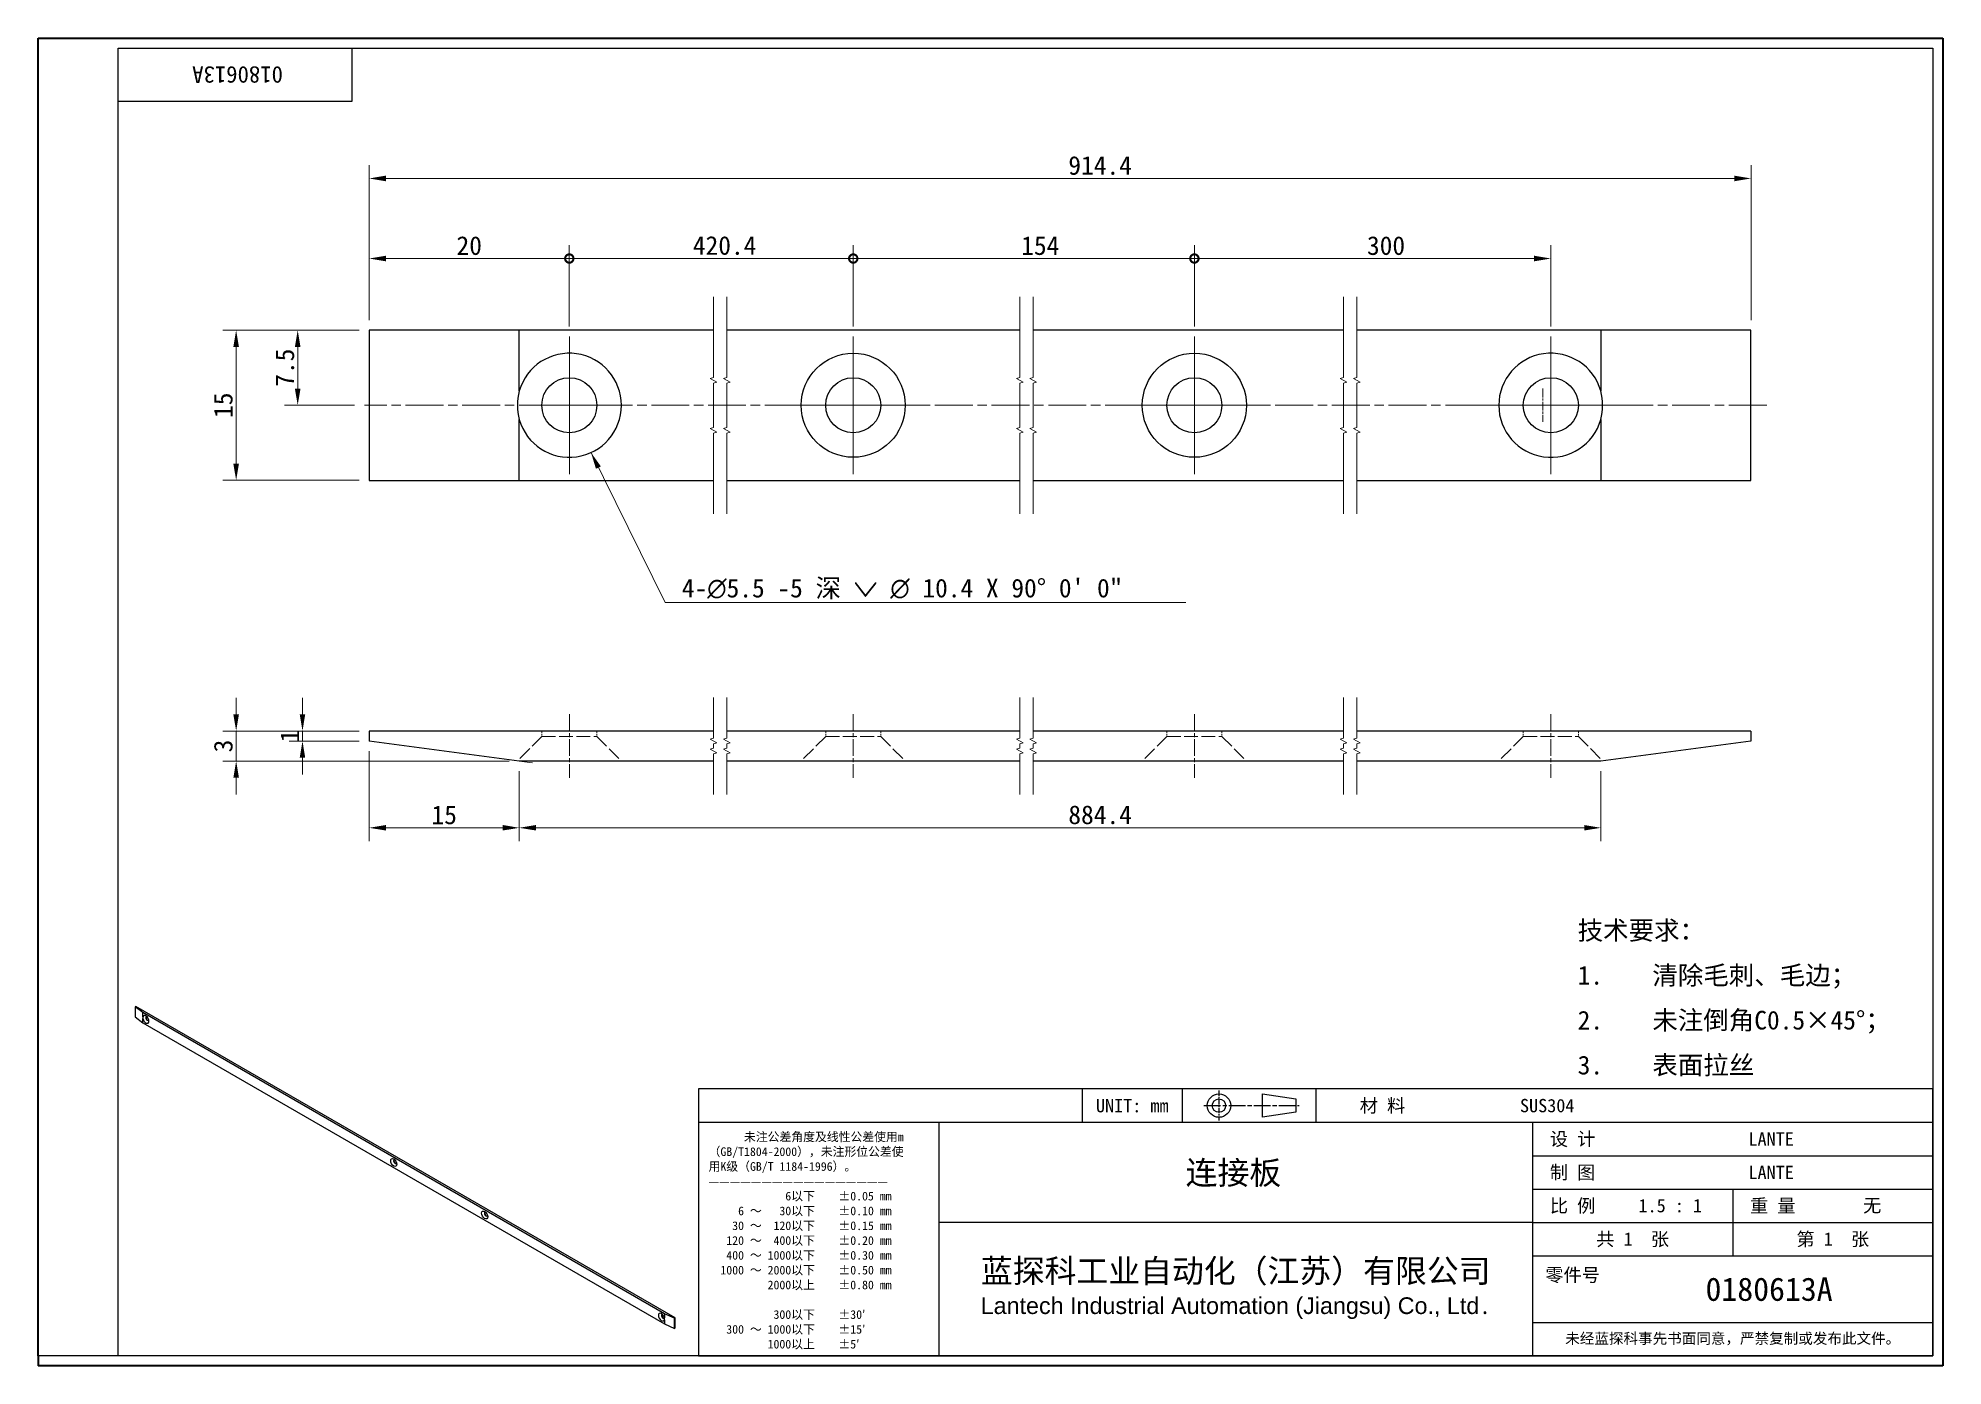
# Model space of a CAD drawing. Header units: millimetres. Extents: x 4 to 194, y 4 to 136.
import ezdxf
from ezdxf.enums import TextEntityAlignment as Align

# ---------------------------------------------------------------- set-up
doc = ezdxf.new("R2010")
doc.units = ezdxf.units.MM
doc.header["$LTSCALE"] = 0.666667
doc.linetypes.add('CHAIN', pattern=[0.3543, 0.2362, -0.0295, 0.0591, -0.0295])
doc.linetypes.add('DASHED', pattern=[0.2067, 0.1654, -0.0413])
for name, color, linetype, lineweight in [('1', 7, 'Continuous', 18), ('可见 (ISO)', 7, 'Continuous', 25), ('图框 (ISO)', 7, 'Continuous', 35), ('标题 (ISO)', 7, 'Continuous', 25)]:
    doc.layers.add(name, color=color, linetype=linetype, lineweight=lineweight)
for name, color, linetype, lineweight, true_color in [('中心标记 (ISO)', 1, 'CHAIN', 18, 0xff0000), ('中心线 (ISO)', 1, 'CHAIN', 18, 0xff0000), ('尺寸 (ISO)', 7, 'Continuous', 18, 0x008000), ('折线 (ISO)', 7, 'Continuous', 18, 0x008000), ('符号 (ISO)', 7, 'Continuous', 18, 0x008000), ('隐藏 (ISO)', 5, 'DASHED', 18, 0x0000ff)]:
    doc.layers.add(name, color=color, linetype=linetype, lineweight=lineweight, true_color=true_color)
doc.styles.add('文本样式164', font='SimSun.ttf')
doc.styles.add('文本样式165', font='SimSun.ttf')
doc.styles.add('文本样式74', font='SimSun.ttf')
doc.styles.add('最新国标', font='simfang.ttf')
doc.styles.add('注释文本 (ISO)', font='simfang.ttf')
doc.dimstyles.new('默认 (GB)', dxfattribs={"dimscale": 0.666667, "dimtxt": 2.8, "dimasz": 2.5, "dimexe": 2, "dimexo": 1.5, "dimgap": 0.5, "dimtad": 1, "dimtoh": 1, "dimdsep": 46, "dimtxsty": '最新国标', "dimcen": 0.09, "dimdle": 10, "dimclrd": 256, "dimclre": 256, "dimclrt": 256, "dimaunit": 1, "dimadec": 3, "dimazin": 2, "dimtfac": 0.535714, "dimtdec": 3, "dimtmove": 0, "dimatfit": 3, "dimfxl": 0, "dimtolj": 1, "dimlwd": -1, "dimlwe": -1, "dimarcsym": 0})
doc.dimstyles.new('默认 (GB)$7', dxfattribs={"dimscale": 0.666667, "dimtxt": 2.8, "dimasz": 2.5, "dimexe": 2, "dimexo": 1.5, "dimgap": 0.5, "dimtad": 1, "dimtoh": 1, "dimdsep": 46, "dimtxsty": '最新国标', "dimcen": 0.09, "dimdle": 10, "dimclrd": 256, "dimclre": 256, "dimclrt": 256, "dimaunit": 1, "dimadec": 3, "dimazin": 2, "dimtfac": 0.535714, "dimtdec": 3, "dimtmove": 0, "dimatfit": 3, "dimfxl": 0, "dimtolj": 1, "dimlwd": -1, "dimlwe": -1, "dimarcsym": 0})

# ---------------------------------------------------------------- blocks, each defined once
blk = doc.blocks.new('图框 最新国标')
at = {"layer": '图框 (ISO)'}
for p, q in [((6, 7), (6, 204.5)), ((6, 204.5), (291.5, 204.5)), ((291.5, 204.5), (291.5, 5.5)), ((6, 7), (6, 5.5)), ((6, 7), (6, 5.5)), ((291.5, 5.5), (6, 5.5))]:
    blk.add_line(p, q, dxfattribs=at)
at = {"layer": '图框 (ISO)', "color": 7, "linetype": 'Continuous', "lineweight": 25}
for p, q in [((18, 203), (290, 203)), ((18, 7), (18, 203)), ((18, 203), (290, 203)), ((53, 203), (53, 195)), ((290, 203), (290, 7)), ((290, 203), (290, 7)), ((53, 195), (18, 195)), ((290, 7), (6, 7)), ((290, 7), (18, 7))]:
    blk.add_line(p, q, dxfattribs=at)
at = {"layer": '图框 (ISO)', "style": '文本样式74'}
blk.add_attdef('零件代号_001', (42.7, 200.25), '', height=2.5, rotation=180, dxfattribs=at)
blk = doc.blocks.new('标题栏 最新国标')
at = {"layer": '标题 (ISO)'}
for p, q in [((381.98, -183.84), (196.98, -183.84)), ((196.98, -183.84), (196.98, -223.84)), ((254.48, -183.84), (254.48, -188.84)), ((269.48, -183.84), (269.48, -188.84)), ((281.48, -188.09), (281.48, -184.59)), ((281.48, -184.59), (286.48, -185.34)), ((286.48, -185.34), (286.48, -187.34)), ((289.48, -183.84), (289.48, -188.84)), ((381.98, -223.84), (381.98, -183.84)), ((383.48, -183.84), (383.48, -225.34)), ((286.48, -187.34), (281.48, -188.09)), ((196.98, -188.84), (381.98, -188.84)), ((232.98, -188.84), (232.98, -223.84)), ((321.98, -188.84), (321.98, -223.84)), ((321.98, -193.84), (381.98, -193.84)), ((321.98, -198.84), (381.98, -198.84)), ((351.98, -198.84), (351.98, -208.84)), ((321.98, -203.84), (232.98, -203.84)), ((321.98, -203.84), (381.98, -203.84)), ((321.98, -208.84), (381.98, -208.84)), ((321.98, -218.84), (381.98, -218.84)), ((196.98, -223.84), (381.98, -223.84)), ((383.48, -225.34), (196.98, -225.34))]:
    blk.add_line(p, q, dxfattribs=at)
at = {"layer": '标题 (ISO)', "linetype": 'CHAIN', "ltscale": 5.000333}
blk.add_line((274.98, -184.09), (274.98, -188.59), dxfattribs=at)
at = {"layer": '标题 (ISO)', "linetype": 'CHAIN', "ltscale": 15.834605}
blk.add_line((272.73, -186.34), (286.98, -186.34), dxfattribs=at)
at = {"layer": '标题 (ISO)'}
for radius in [1.75, 1]:
    blk.add_circle((274.98, -186.34), radius, dxfattribs=at)
at = {"layer": '1', "style": '文本样式164'}
for s, p in [('UNIT: mm', (261.98, -186.34)), ('材 料', (299.48, -186.34)), ('设 计', (327.98, -191.34)), ('制 图', (327.98, -196.34)), ('比 例', (327.98, -201.34)), ('重 量', (357.98, -201.34)), ('共 1  张', (336.98, -206.34)), ('第 1  张', (366.98, -206.34))]:
    blk.add_text(s, height=2, dxfattribs=at).set_placement(p, align=Align.MIDDLE_CENTER)
at = {"layer": '标题 (ISO)', "style": '注释文本 (ISO)'}
for s, insert, char_height, attachment_point, line_spacing_factor in [('\\fSimSun|b0|i0;{\\H1.3000;      未注公差角度及线性公差使用m\\P}\\fSimSun|b0|i0;{\\H1.3000;（GB/T1804-2000），未注形位公差使\\P}\\fSimSun|b0|i0;{\\H1.3000;用K级（GB/T 1184-1996）。\\P}\\fSimSun|b0|i0;{\\H1.3000;—————————————————\\P}\\fSimSun|b0|i0;{\\H1.3000;             6以下    ±0.05 mm\\P}\\fSimSun|b0|i0;{\\H1.3000;     6 ～   30以下    ±0.10 mm\\P}\\fSimSun|b0|i0;{\\H1.3000;    30 ～  120以下    ±0.15 mm\\P}\\fSimSun|b0|i0;{\\H1.3000;   120 ～  400以下    ±0.20 mm\\P}\\fSimSun|b0|i0;{\\H1.3000;   400 ～ 1000以下    ±0.30 mm\\P}\\fSimSun|b0|i0;{\\H1.3000;  1000 ～ 2000以下    ±0.50 mm\\P}\\fSimSun|b0|i0;{\\H1.3000;          2000以上    ±0.80 mm\\P}\\fSimSun|b0|i0;{\\H1.3000;\\P}\\fSimSun|b0|i0;{\\H1.3000;           300以下    ±30′\\P}\\fSimSun|b0|i0;{\\H1.3000;   300 ～ 1000以下    ±15′\\P}\\fSimSun|b0|i0;{\\H1.3000;          1000以上    ±5′}', (198.48, -206.63), 1.3, 4, 1.023913), ('{\\fMicrosoft YaHei|b0|i0|c134|p34;\\H1.75x;蓝探科工业自动化（江苏）有限公司\\P\\fArial|b0|i0|c0|p34;\\H0.71429x;Lantech Industrial Automation (Jiangsu) Co., Ltd\\fFangSong|b0|i0|c134|p49;.\\H1.15195x; }', (277.48, -213.84), 2, 5, 0.978695)]:
    blk.add_mtext(s, dxfattribs=dict(at, insert=insert, char_height=char_height, attachment_point=attachment_point, line_spacing_factor=line_spacing_factor))
at = {"layer": '标题 (ISO)', "attachment_point": 5, "style": '注释文本 (ISO)'}
for s, insert, char_height in [('\\fFangSong|b0|i0;零件号', (327.98, -211.84), 2), ('\\fSimSun|b0|i0;{\\H1.6000;未经蓝探科事先书面同意，严禁复制或发布此文件。}', (351.98, -221.34), 1.6)]:
    blk.add_mtext(s, dxfattribs=dict(at, insert=insert, char_height=char_height))
at = {"layer": '标题 (ISO)'}
for tag, p, height, style in [('材料_001', (320.09, -187.33), 2, '注释文本 (ISO)'), ('设计人_001', (354.34, -192.34), 2, '注释文本 (ISO)'), ('库存编号_001', (269.98, -198.14), 3.5, '文本样式165'), ('设计人_001', (354.34, -197.34), 2, '注释文本 (ISO)'), ('视图比例_001', (337.86, -202.33), 2, '注释文本 (ISO)'), ('质量\\P3;_001', (371.53, -202.3), 2, '注释文本 (ISO)'), ('零件代号_001', (347.9, -215.59), 3.5, '文本样式165')]:
    blk.add_attdef(tag, p, '', height=height, dxfattribs=dict(at, style=style))
blk = doc.blocks.new('_DotSmall')
at = {"color": 0, "linetype": 'ByBlock', "const_width": 0.5}
blk.add_lwpolyline([(-0.0625, 0, 1), (0.0625, 0, 1)], format="xyb", close=True, dxfattribs=at)
blk = doc.blocks.new('*D5')
at = {"layer": 'Defpoints', "color": 0, "transparency": 16777216}
for p in [(57.08, 114.31), (37.08, 107.15), (57.08, 106.51)]:
    blk.add_point(p, dxfattribs=at)
at = {"layer": '尺寸 (ISO)', "color": 116, "true_color": 0x00803f, "transparency": 16777216}
for p, q in [((37.08, 108.15), (37.08, 115.65)), ((38.75, 114.31), (57.08, 114.31)), ((57.08, 107.51), (57.08, 115.65))]:
    blk.add_line(p, q, dxfattribs=at)
blk.add_solid([(38.75, 114.59), (38.75, 114.03), (37.08, 114.31)], dxfattribs=at)
at = {"layer": '尺寸 (ISO)', "color": 116, "true_color": 0x00803f, "transparency": 16777216, "xscale": 1.666666666666667, "yscale": 1.666666666666667, "zscale": 1.666666666666667}
blk.add_blockref('_DotSmall', (57.08, 114.31), dxfattribs=at)
at = {"layer": '尺寸 (ISO)', "transparency": 16777216, "insert": (47.08, 115.59), "char_height": 1.867, "attachment_point": 5, "style": '最新国标'}
blk.add_mtext('\\A1;20', dxfattribs=at)
blk = doc.blocks.new('*D7')
at = {"layer": 'Defpoints', "color": 0, "transparency": 16777216}
for p in [(85.45, 114.31), (57.08, 106.51), (85.45, 106.51)]:
    blk.add_point(p, dxfattribs=at)
at = {"layer": '尺寸 (ISO)', "color": 116, "true_color": 0x00803f, "transparency": 16777216}
for p, q in [((57.08, 107.51), (57.08, 115.65)), ((57.08, 114.31), (85.45, 114.31)), ((85.45, 107.51), (85.45, 115.65))]:
    blk.add_line(p, q, dxfattribs=at)
at = {"layer": '尺寸 (ISO)', "color": 116, "true_color": 0x00803f, "transparency": 16777216, "xscale": 1.666666666666667, "yscale": 1.666666666666667, "zscale": 1.666666666666667, "rotation": 180}
blk.add_blockref('_DotSmall', (57.08, 114.31), dxfattribs=at)
at = {"layer": '尺寸 (ISO)', "color": 116, "true_color": 0x00803f, "transparency": 16777216, "xscale": 1.666666666666667, "yscale": 1.666666666666667, "zscale": 1.666666666666667}
blk.add_blockref('_DotSmall', (85.45, 114.31), dxfattribs=at)
at = {"layer": '尺寸 (ISO)', "transparency": 16777216, "insert": (72.6, 115.6), "char_height": 1.867, "attachment_point": 5, "style": '最新国标'}
blk.add_mtext('\\A1;420.4', dxfattribs=at)
blk = doc.blocks.new('*D8')
at = {"layer": 'Defpoints', "color": 0, "transparency": 16777216}
for p in [(119.54, 114.31), (85.45, 106.51), (119.54, 106.51)]:
    blk.add_point(p, dxfattribs=at)
at = {"layer": '尺寸 (ISO)', "color": 116, "true_color": 0x00803f, "transparency": 16777216}
for p, q in [((85.45, 107.51), (85.45, 115.65)), ((85.45, 114.31), (119.54, 114.31)), ((119.54, 107.51), (119.54, 115.65))]:
    blk.add_line(p, q, dxfattribs=at)
at = {"layer": '尺寸 (ISO)', "color": 116, "true_color": 0x00803f, "transparency": 16777216, "xscale": 1.666666666666667, "yscale": 1.666666666666667, "zscale": 1.666666666666667, "rotation": 180}
blk.add_blockref('_DotSmall', (85.45, 114.31), dxfattribs=at)
at = {"layer": '尺寸 (ISO)', "color": 116, "true_color": 0x00803f, "transparency": 16777216, "xscale": 1.666666666666667, "yscale": 1.666666666666667, "zscale": 1.666666666666667}
blk.add_blockref('_DotSmall', (119.54, 114.31), dxfattribs=at)
at = {"layer": '尺寸 (ISO)', "transparency": 16777216, "insert": (104.14, 115.59), "char_height": 1.867, "attachment_point": 5, "style": '最新国标'}
blk.add_mtext('\\A1;154', dxfattribs=at)
blk = doc.blocks.new('*D9')
at = {"layer": 'Defpoints', "color": 0, "transparency": 16777216}
for p in [(155.16, 114.31), (119.54, 106.51), (155.16, 106.51)]:
    blk.add_point(p, dxfattribs=at)
at = {"layer": '尺寸 (ISO)', "color": 116, "true_color": 0x00803f, "transparency": 16777216}
for p, q in [((119.54, 107.51), (119.54, 115.65)), ((119.54, 114.31), (153.49, 114.31)), ((155.16, 107.51), (155.16, 115.65))]:
    blk.add_line(p, q, dxfattribs=at)
blk.add_solid([(153.49, 114.59), (153.49, 114.03), (155.16, 114.31)], dxfattribs=at)
at = {"layer": '尺寸 (ISO)', "color": 116, "true_color": 0x00803f, "transparency": 16777216, "xscale": 1.666666666666667, "yscale": 1.666666666666667, "zscale": 1.666666666666667, "rotation": 180}
blk.add_blockref('_DotSmall', (119.54, 114.31), dxfattribs=at)
at = {"layer": '尺寸 (ISO)', "transparency": 16777216, "insert": (138.69, 115.59), "char_height": 1.867, "attachment_point": 5, "style": '最新国标'}
blk.add_mtext('\\A1;300', dxfattribs=at)
blk = doc.blocks.new('*D10')
at = {"layer": 'Defpoints', "color": 0, "transparency": 16777216}
for p in [(175.16, 122.31), (37.08, 107.15), (175.16, 107.15)]:
    blk.add_point(p, dxfattribs=at)
at = {"layer": '尺寸 (ISO)', "color": 116, "true_color": 0x00803f, "transparency": 16777216}
for p, q in [((37.08, 108.15), (37.08, 123.65)), ((38.75, 122.31), (173.49, 122.31)), ((175.16, 108.15), (175.16, 123.65))]:
    blk.add_line(p, q, dxfattribs=at)
for points in [[(38.75, 122.59), (38.75, 122.03), (37.08, 122.31)], [(173.49, 122.59), (173.49, 122.03), (175.16, 122.31)]]:
    blk.add_solid(points, dxfattribs=at)
at = {"layer": '尺寸 (ISO)', "transparency": 16777216, "insert": (110.12, 123.6), "char_height": 1.867, "attachment_point": 5, "style": '最新国标'}
blk.add_mtext('\\A1;914.4', dxfattribs=at)
blk = doc.blocks.new('*D11')
at = {"layer": 'Defpoints', "color": 0, "transparency": 16777216}
for p in [(37.08, 107.15), (29.94, 99.65), (36.61, 99.65)]:
    blk.add_point(p, dxfattribs=at)
at = {"layer": '尺寸 (ISO)', "color": 116, "true_color": 0x00803f, "transparency": 16777216}
for p, q in [((36.08, 107.15), (28.61, 107.15)), ((29.94, 105.48), (29.94, 101.31)), ((35.61, 99.65), (28.61, 99.65))]:
    blk.add_line(p, q, dxfattribs=at)
for points in [[(29.66, 105.48), (30.22, 105.48), (29.94, 107.15)], [(29.66, 101.31), (30.22, 101.31), (29.94, 99.65)]]:
    blk.add_solid(points, dxfattribs=at)
at = {"layer": '尺寸 (ISO)', "transparency": 16777216, "insert": (28.66, 103.4), "char_height": 1.867, "attachment_point": 5, "rotation": 90, "style": '最新国标'}
blk.add_mtext('\\A1;7.5', dxfattribs=at)
blk = doc.blocks.new('*D12')
at = {"layer": 'Defpoints', "color": 0, "transparency": 16777216}
for p in [(37.08, 107.15), (23.79, 92.15), (37.08, 92.15)]:
    blk.add_point(p, dxfattribs=at)
at = {"layer": '尺寸 (ISO)', "color": 116, "true_color": 0x00803f, "transparency": 16777216}
for p, q in [((36.08, 107.15), (22.45, 107.15)), ((23.79, 105.48), (23.79, 93.81)), ((36.08, 92.15), (22.45, 92.15))]:
    blk.add_line(p, q, dxfattribs=at)
for points in [[(23.51, 105.48), (24.07, 105.48), (23.79, 107.15)], [(23.51, 93.81), (24.07, 93.81), (23.79, 92.15)]]:
    blk.add_solid(points, dxfattribs=at)
at = {"layer": '尺寸 (ISO)', "transparency": 16777216, "insert": (22.51, 99.65), "char_height": 1.867, "attachment_point": 5, "rotation": 90, "style": '最新国标'}
blk.add_mtext('\\A1;15', dxfattribs=at)
blk = doc.blocks.new('*D13')
at = {"layer": 'Defpoints', "color": 0, "transparency": 16777216}
for p in [(52.08, 64.1), (160.16, 64.1), (160.16, 57.43)]:
    blk.add_point(p, dxfattribs=at)
at = {"layer": '尺寸 (ISO)', "color": 116, "true_color": 0x00803f, "transparency": 16777216}
for p, q in [((52.08, 63.1), (52.08, 56.1)), ((160.16, 63.1), (160.16, 56.1)), ((53.75, 57.43), (158.49, 57.43))]:
    blk.add_line(p, q, dxfattribs=at)
for points in [[(53.75, 57.71), (53.75, 57.16), (52.08, 57.43)], [(158.49, 57.71), (158.49, 57.16), (160.16, 57.43)]]:
    blk.add_solid(points, dxfattribs=at)
at = {"layer": '尺寸 (ISO)', "transparency": 16777216, "insert": (110.12, 58.72), "char_height": 1.867, "attachment_point": 5, "style": '最新国标'}
blk.add_mtext('\\A1;884.4', dxfattribs=at)
blk = doc.blocks.new('*D14')
at = {"layer": 'Defpoints', "color": 0, "transparency": 16777216}
for p in [(37.08, 67.1), (23.79, 64.1), (52.08, 64.1)]:
    blk.add_point(p, dxfattribs=at)
at = {"layer": '尺寸 (ISO)', "color": 116, "true_color": 0x00803f, "transparency": 16777216}
for p, q in [((23.79, 68.77), (23.79, 70.43)), ((36.08, 67.1), (22.45, 67.1)), ((23.79, 67.1), (23.79, 64.1)), ((51.08, 64.1), (22.45, 64.1)), ((23.79, 62.43), (23.79, 60.77))]:
    blk.add_line(p, q, dxfattribs=at)
for points in [[(23.51, 68.77), (24.07, 68.77), (23.79, 67.1)], [(23.51, 62.43), (24.07, 62.43), (23.79, 64.1)]]:
    blk.add_solid(points, dxfattribs=at)
at = {"layer": '尺寸 (ISO)', "transparency": 16777216, "insert": (22.51, 65.6), "char_height": 1.867, "attachment_point": 5, "rotation": 90, "style": '最新国标'}
blk.add_mtext('\\A1;3', dxfattribs=at)
blk = doc.blocks.new('*D15')
at = {"layer": 'Defpoints', "color": 0, "transparency": 16777216}
for p in [(37.08, 67.1), (30.42, 66.1), (37.08, 66.1)]:
    blk.add_point(p, dxfattribs=at)
at = {"layer": '尺寸 (ISO)', "color": 116, "true_color": 0x00803f, "transparency": 16777216}
for p, q in [((30.42, 68.77), (30.42, 70.43)), ((36.08, 67.1), (29.08, 67.1)), ((30.42, 67.1), (30.42, 66.1)), ((36.08, 66.1), (29.08, 66.1)), ((30.42, 64.43), (30.42, 62.77))]:
    blk.add_line(p, q, dxfattribs=at)
for points in [[(30.14, 68.77), (30.69, 68.77), (30.42, 67.1)], [(30.14, 64.43), (30.69, 64.43), (30.42, 66.1)]]:
    blk.add_solid(points, dxfattribs=at)
at = {"layer": '尺寸 (ISO)', "transparency": 16777216, "insert": (29.15, 66.6), "char_height": 1.867, "attachment_point": 5, "rotation": 90, "style": '最新国标'}
blk.add_mtext('\\A1;1', dxfattribs=at)
blk = doc.blocks.new('*D16')
at = {"layer": 'Defpoints', "color": 0, "transparency": 16777216}
for p in [(37.08, 66.1), (52.08, 64.1), (37.08, 57.43)]:
    blk.add_point(p, dxfattribs=at)
at = {"layer": '尺寸 (ISO)', "color": 116, "true_color": 0x00803f, "transparency": 16777216}
for p, q in [((37.08, 65.1), (37.08, 56.1)), ((52.08, 63.1), (52.08, 56.1)), ((50.42, 57.43), (38.75, 57.43))]:
    blk.add_line(p, q, dxfattribs=at)
for points in [[(38.75, 57.71), (38.75, 57.16), (37.08, 57.43)], [(50.42, 57.71), (50.42, 57.16), (52.08, 57.43)]]:
    blk.add_solid(points, dxfattribs=at)
at = {"layer": '尺寸 (ISO)', "transparency": 16777216, "insert": (44.58, 58.71), "char_height": 1.867, "attachment_point": 5, "style": '最新国标'}
blk.add_mtext('\\A1;15', dxfattribs=at)

msp = doc.modelspace()

# ---------------------------------------------------------------- linework, layer by layer
at = {"layer": '中心标记 (ISO)', "ltscale": 23.990969}
for p, q in [((57.08275, 106.51244), (57.08275, 92.77911)), ((85.44691, 106.51244), (85.44691, 92.77911)), ((119.53684, 106.51244), (119.53684, 92.77911)), ((155.15541, 106.51244), (155.15541, 92.77911)), ((57.08275, 104.06244), (57.08275, 95.22911)), ((85.44691, 104.06244), (85.44691, 95.22911)), ((119.53684, 104.06244), (119.53684, 95.22911)), ((155.15541, 104.06244), (155.15541, 95.22911)), ((61.49942, 99.64578), (36.60617, 99.64578)), ((176.72649, 99.64578), (55.41609, 99.64578)), ((92.31358, 99.64578), (78.58024, 99.64578)), ((89.86358, 99.64578), (81.03024, 99.64578)), ((126.40351, 99.64578), (112.67018, 99.64578)), ((123.95351, 99.64578), (115.12018, 99.64578)), ((156.82208, 99.64578), (148.28874, 99.64578)), ((159.57208, 99.64578), (150.73874, 99.64578)), ((152.69236, 99.64578), (162.05141, 99.64578))]:
    msp.add_line(p, q, dxfattribs=at)
at = {"layer": '中心标记 (ISO)', "ltscale": 5.555937}
msp.add_line((154.35903, 101.31244), (154.35903, 97.97911), dxfattribs=at)
at = {"layer": '中心线 (ISO)', "ltscale": 10.556371}
for p, q in [((57.08275, 68.76786), (57.08275, 62.43453)), ((85.44691, 68.76786), (85.44691, 62.43453)), ((119.53684, 68.76786), (119.53684, 62.43453)), ((155.15541, 68.76786), (155.15541, 62.43453))]:
    msp.add_line(p, q, dxfattribs=at)
at = {"layer": '可见 (ISO)'}
for p, q in [((52.08275, 107.14578), (37.08275, 107.14578)), ((37.08275, 107.14578), (37.08275, 92.14578)), ((52.08275, 101.07406), (52.08275, 107.14578)), ((71.48075, 107.14578), (52.08275, 107.14578)), ((102.08291, 107.14578), (72.81409, 107.14578)), ((134.43194, 107.14578), (103.41624, 107.14578)), ((160.15541, 107.14578), (135.76527, 107.14578)), ((175.15541, 107.14578), (160.15541, 107.14578)), ((160.15541, 107.14578), (160.15541, 101.07406)), ((175.15541, 92.14578), (175.15541, 107.14578)), ((52.08275, 92.14578), (52.08275, 98.21749)), ((160.15541, 98.21749), (160.15541, 92.14578)), ((37.08275, 92.14578), (52.08275, 92.14578)), ((52.08275, 92.14578), (71.48075, 92.14578)), ((72.81409, 92.14578), (102.08291, 92.14578)), ((103.41624, 92.14578), (134.43194, 92.14578)), ((135.76527, 92.14578), (160.15541, 92.14578)), ((160.15541, 92.14578), (175.15541, 92.14578)), ((37.08275, 67.10119), (37.08275, 66.10119)), ((71.48075, 67.10119), (37.08275, 67.10119)), ((102.08291, 67.10119), (72.81409, 67.10119)), ((134.43194, 67.10119), (103.41624, 67.10119)), ((175.15541, 67.10119), (135.76527, 67.10119)), ((175.15541, 67.10119), (175.15541, 66.10119)), ((52.08275, 64.10119), (37.08275, 66.10119)), ((175.15541, 66.10119), (160.15541, 64.10119)), ((71.48075, 64.10119), (52.08275, 64.10119)), ((102.08291, 64.10119), (72.81409, 64.10119)), ((134.43194, 64.10119), (103.41624, 64.10119)), ((160.15541, 64.10119), (135.76527, 64.10119)), ((13.76746, 39.58318), (13.70854, 39.54916)), ((14.47457, 38.97081), (13.70854, 39.54916)), ((13.70854, 39.54916), (13.70854, 38.52854)), ((13.70854, 38.52854), (14.47457, 37.95019)), ((67.649, 8.47466), (13.76746, 39.58318)), ((14.47457, 38.55768), (14.47457, 38.97081)), ((66.58834, 8.88291), (14.47457, 38.97081)), ((14.47457, 37.95019), (14.47457, 38.36332)), ((14.47457, 37.95019), (66.58834, 7.86229)), ((67.59007, 8.44064), (66.58834, 8.88291)), ((66.58834, 8.88291), (66.58834, 8.46978)), ((66.58834, 8.27542), (66.58834, 7.86229)), ((66.58834, 7.86229), (67.59007, 7.42002)), ((67.649, 8.47466), (67.59007, 8.44064)), ((67.59007, 7.42002), (67.59007, 8.44064)), ((67.649, 7.45404), (67.649, 8.47466)), ((67.649, 7.45404), (67.59007, 7.42002))]:
    msp.add_line(p, q, dxfattribs=at)
for centre, radius in [((85.44691, 99.64578), 5.2), ((119.53684, 99.64578), 5.2), ((57.08275, 99.64578), 2.75), ((85.44691, 99.64578), 2.75), ((119.53684, 99.64578), 2.75), ((155.15541, 99.64578), 2.75)]:
    msp.add_circle(centre, radius, dxfattribs=at)
for centre, start, end in [((57.08275, 99.64578), 195.9423686, 164.0576314), ((155.15541, 99.64578), 15.9423686, 344.0576314)]:
    msp.add_arc(centre, 5.2, start, end, dxfattribs=at)
for centre, major_axis, ratio, start_param, end_param in [((57.87913, 99.64578), (-5.97285, 0), 0.99107125, 6.039496568, 6.526874046), ((154.35903, 99.64578), (-5.97285, 0), 0.99107125, 2.897903914, 3.385281393), ((14.77058, 38.23701), (-0.20612, 0.45252), 0.496875006, 0.585125862, 1.07250334), ((14.7692, 38.2904), (-0.21667, 0.37528), 0.577350269, 1.063644986, 6.790336648), ((14.91356, 38.37375), (-0.11458, 0.19846), 0.577350269, 5.880247181, 9.827716087), ((14.94597, 38.39246), (-0.11458, 0.19846), 0.577350269, 0.141897055, 2.999695599), ((39.68587, 24.07145), (-0.11458, 0.19846), 0.577350269, 5.880247181, 9.827716087), ((39.71828, 24.09016), (-0.11458, 0.19846), 0.577350269, 0.141897055, 2.999695599), ((48.76041, 18.83226), (-0.11458, 0.19846), 0.577350269, 5.880247181, 9.827716087), ((48.79282, 18.85097), (-0.11458, 0.19846), 0.577350269, 0.141897055, 2.999695599), ((66.29371, 8.5427), (0.21667, -0.37528), 0.577350269, 1.063644986, 6.790336648), ((66.43808, 8.62605), (-0.11458, 0.19846), 0.577350269, 5.880247181, 9.827738008), ((66.47049, 8.64477), (-0.11458, 0.19846), 0.577350269, 0.141897055, 2.999695599), ((66.20124, 8.5435), (-0.30806, 0.39187), 0.646610974, 3.586226771, 4.07360425)]:
    msp.add_ellipse(centre, major_axis=major_axis, ratio=ratio, start_param=start_param, end_param=end_param, dxfattribs=at)
for centre in [(39.5415, 23.9881), (48.61604, 18.74891)]:
    msp.add_ellipse(centre, major_axis=(-0.21667, 0.37528), ratio=0.577350269, dxfattribs=at)
at = {"layer": '尺寸 (ISO)'}
msp.add_line((52.08275, 64.10119), (53.40439, 63.92498), dxfattribs=at)
msp.add_line((52.08275, 64.10119), (53.40439, 63.92498), dxfattribs=at)
at = {"layer": '折线 (ISO)', "flags": 128}
for points in [[(71.48075, 88.81244), (71.48075, 96.86401), (71.81407, 96.95333), (71.14742, 97.33823), (71.48075, 97.42754), (71.48075, 101.86401), (71.81407, 101.95333), (71.14742, 102.33823), (71.48075, 102.42754), (71.48075, 110.47911)], [(72.81408, 88.81244), (72.81408, 96.86401), (73.14743, 96.95333), (72.48075, 97.33823), (72.81408, 97.42754), (72.81408, 101.86401), (73.14743, 101.95333), (72.48075, 102.33823), (72.81408, 102.42754), (72.81408, 110.47911)], [(102.08291, 88.81244), (102.08291, 96.86401), (102.41624, 96.95333), (101.74958, 97.33823), (102.08291, 97.42754), (102.08291, 101.86401), (102.41624, 101.95333), (101.74958, 102.33823), (102.08291, 102.42754), (102.08291, 110.47911)], [(103.41624, 88.81244), (103.41624, 96.86401), (103.74958, 96.95333), (103.08291, 97.33823), (103.41624, 97.42754), (103.41624, 101.86401), (103.74958, 101.95333), (103.08291, 102.33823), (103.41624, 102.42754), (103.41624, 110.47911)], [(134.43194, 88.81244), (134.43194, 96.86401), (134.76527, 96.95333), (134.0986, 97.33823), (134.43194, 97.42754), (134.43194, 101.86401), (134.76527, 101.95333), (134.0986, 102.33823), (134.43194, 102.42754), (134.43194, 110.47911)], [(135.76527, 88.81244), (135.76527, 96.86401), (136.0986, 96.95333), (135.43194, 97.33823), (135.76527, 97.42754), (135.76527, 101.86401), (136.0986, 101.95333), (135.43194, 102.33823), (135.76527, 102.42754), (135.76527, 110.47911)], [(71.48075, 60.76786), (71.48075, 64.81943), (71.81407, 64.90874), (71.14742, 65.29364), (71.48075, 65.38296), (71.48075, 65.81943), (71.81407, 65.90874), (71.14742, 66.29364), (71.48075, 66.38296), (71.48075, 70.43453)], [(72.81408, 60.76786), (72.81408, 64.81943), (73.14743, 64.90874), (72.48075, 65.29364), (72.81408, 65.38296), (72.81408, 65.81943), (73.14743, 65.90874), (72.48075, 66.29364), (72.81408, 66.38296), (72.81408, 70.43453)], [(102.08291, 60.76786), (102.08291, 64.81943), (102.41624, 64.90874), (101.74958, 65.29364), (102.08291, 65.38296), (102.08291, 65.81943), (102.41624, 65.90874), (101.74958, 66.29364), (102.08291, 66.38296), (102.08291, 70.43453)], [(103.41624, 60.76786), (103.41624, 64.81943), (103.74958, 64.90874), (103.08291, 65.29364), (103.41624, 65.38296), (103.41624, 65.81943), (103.74958, 65.90874), (103.08291, 66.29364), (103.41624, 66.38296), (103.41624, 70.43453)], [(134.43194, 60.76786), (134.43194, 64.81943), (134.76527, 64.90874), (134.0986, 65.29364), (134.43194, 65.38296), (134.43194, 65.81943), (134.76527, 65.90874), (134.0986, 66.29364), (134.43194, 66.38296), (134.43194, 70.43453)], [(135.76527, 60.76786), (135.76527, 64.81943), (136.0986, 64.90874), (135.43194, 65.29364), (135.76527, 65.38296), (135.76527, 65.81943), (136.0986, 65.90874), (135.43194, 66.29364), (135.76527, 66.38296), (135.76527, 70.43453)]]:
    msp.add_lwpolyline(points, dxfattribs=at)
at = {"layer": '隐藏 (ISO)', "ltscale": 1.571275}
for p, q in [((54.33275, 67.10119), (54.33275, 66.55119)), ((59.83275, 67.10119), (59.83275, 66.55119)), ((82.69691, 67.10119), (82.69691, 66.55119)), ((88.19691, 67.10119), (88.19691, 66.55119)), ((116.78684, 67.10119), (116.78684, 66.55119)), ((122.28684, 67.10119), (122.28684, 66.55119)), ((152.40541, 67.10119), (152.40541, 66.55119)), ((157.90541, 67.10119), (157.90541, 66.55119))]:
    msp.add_line(p, q, dxfattribs=at)
at = {"layer": '隐藏 (ISO)', "ltscale": 12.451189}
for p, q in [((54.33275, 66.55119), (51.90628, 64.12472)), ((157.90541, 66.55119), (160.33188, 64.12472))]:
    msp.add_line(p, q, dxfattribs=at)
at = {"layer": '隐藏 (ISO)', "ltscale": 12.539013}
for p, q in [((54.33275, 66.55119), (59.83275, 66.55119)), ((82.69691, 66.55119), (88.19691, 66.55119)), ((116.78684, 66.55119), (122.28684, 66.55119)), ((152.40541, 66.55119), (157.90541, 66.55119))]:
    msp.add_line(p, q, dxfattribs=at)
at = {"layer": '隐藏 (ISO)', "ltscale": 12.571927}
for p, q in [((59.83275, 66.55119), (62.28275, 64.10119)), ((82.69691, 66.55119), (80.24691, 64.10119)), ((88.19691, 66.55119), (90.64691, 64.10119)), ((116.78684, 66.55119), (114.33684, 64.10119)), ((122.28684, 66.55119), (124.73684, 64.10119)), ((152.40541, 66.55119), (149.95541, 64.10119))]:
    msp.add_line(p, q, dxfattribs=at)

# ---------------------------------------------------------------- block references
at = {"xscale": 0.6666666666666666, "yscale": 0.6666666666666666, "zscale": 0.6666666666666666}
msp.add_blockref('图框 最新国标', (0, 0), dxfattribs=at).add_auto_attribs({'零件代号_001': '0180613A'})
ref = msp.add_blockref('标题栏 最新国标', (-61.32169, 153.89619), dxfattribs=dict(xscale=0.6666666666666666, yscale=0.6666666666666666, zscale=0.6666666666666666))
ref.add_attrib('零件代号_001', '0180613A', (170.61359, 10.16667), dxfattribs={"layer": '标题 (ISO)', "height": 2.333333, "style": '文本样式165'})
ref.add_attrib('库存编号_001', '连接板', (118.6676, 21.80074), dxfattribs={"layer": '标题 (ISO)', "height": 2.333333, "style": '文本样式165'})
ref.add_attrib('质量\\P3;_001', '无', (186.3619, 19.02667), dxfattribs={"layer": '标题 (ISO)', "height": 1.33333, "style": '注释文本 (ISO)'})
ref.add_attrib('视图比例_001', '1.5 : 1', (163.91619, 19.01143), dxfattribs={"layer": '标题 (ISO)', "height": 1.333333, "style": '注释文本 (ISO)'})
ref.add_attrib('设计人_001', 'LANTE', (174.90286, 25.66667), dxfattribs={"layer": '标题 (ISO)', "height": 1.333333, "style": '注释文本 (ISO)'})
ref.add_attrib('设计人_001', 'LANTE', (174.90286, 22.33333), dxfattribs={"layer": '标题 (ISO)', "height": 1.333333, "style": '注释文本 (ISO)'})
ref.add_attrib('材料_001', 'SUS304', (152.07429, 29.00762), dxfattribs={"layer": '标题 (ISO)', "height": 1.333333, "style": '注释文本 (ISO)'})

# ---------------------------------------------------------------- texts
at = {"layer": '符号 (ISO)'}
for s, insert, char_height, width, attachment_point, line_spacing_factor, style in [('4-\\fAIGDT|b0|i0;{\\H1.8667;n}\\fFangSong|b0|i0;{\\H1.8667;5.5 -5 深 }\\fAIGDT|b0|i0;{\\H1.8667;w}\\fFangSong|b0|i0;{\\H1.8667; }\\fAIGDT|b0|i0;{\\H1.8667;n}\\fFangSong|b0|i0;{\\H1.8667; 10.4 X 90° 0\' 0"}', (68.32179, 80.25691), 1.86666667, 52.0724105, 7, 0.49, '最新国标'), ('\\fFangSong|b0|i0;{\\H1.8667;技术要求：\\P}\\fFangSong|b0|i0;{\\H1.8667;1.^I}\\fFangSong|b0|i0;{\\H1.8667;清除毛刺、毛边；\\P}\\fFangSong|b0|i0;{\\H1.8667;2.^I}\\fFangSong|b0|i0;{\\H1.8667;未注倒角C0.5×45°；\\P}\\fFangSong|b0|i0;{\\H1.8667;3.^I}\\fFangSong|b0|i0;{\\H1.8667;表面拉丝}', (157.83423, 40.35065), 1.8666667, 33.54542, 4, 1.441304, '注释文本 (ISO)')]:
    msp.add_mtext(s, dxfattribs=dict(at, insert=insert, char_height=char_height, width=width, attachment_point=attachment_point, line_spacing_factor=line_spacing_factor, style=style))

# ---------------------------------------------------------------- dimensions: what is measured, and where the dimension line sits
at = {"layer": '尺寸 (ISO)', "color": 116, "true_color": 0x00803f}
for base, p1, p2, text, override, picture, middle in [((175.15541, 122.31244), (37.08275, 107.14578), (175.15541, 107.14578), '914.4', {"dimgap": 0.5, "dimtoh": 0, "dimdec": 2, "dimlfac": 6.6226, "dimtol": 0, "dimlim": 0, "dimtp": 0, "dimtm": 0, "dimtdec": 3, "dimtofl": 0, "dimatfit": 1}, '*D10', (110.11908, 122.31244)), ((85.44691, 114.31244), (57.08275, 106.51244), (85.44691, 106.51244), '420.4', {"dimgap": 0.5, "dimtoh": 0, "dimdec": 2, "dimlfac": 14.821524, "dimblk1": 'DotSmall', "dimblk2": 'DotSmall', "dimsah": 1, "dimdle": 0, "dimtol": 0, "dimlim": 0, "dimtp": 0, "dimtm": 0, "dimtdec": 3, "dimtofl": 0, "dimatfit": 1}, '*D7', (72.60483, 114.31244)), ((119.53684, 114.31244), (85.44691, 106.51244), (119.53684, 106.51244), '154', {"dimgap": 0.5, "dimtoh": 0, "dimdec": 2, "dimlfac": 4.517463, "dimblk1": 'DotSmall', "dimblk2": 'DotSmall', "dimsah": 1, "dimdle": 0, "dimtol": 0, "dimlim": 0, "dimtp": 0, "dimtm": 0, "dimtdec": 3, "dimtofl": 0, "dimatfit": 1}, '*D8', (104.13966, 114.31244)), ((155.15541, 114.31244), (119.53684, 106.51244), (155.15541, 106.51244), '300', {"dimgap": 0.5, "dimtoh": 0, "dimdec": 2, "dimlfac": 8.422573, "dimblk1": 'DotSmall', "dimsah": 1, "dimdle": 0, "dimtol": 0, "dimlim": 0, "dimtp": 0, "dimtm": 0, "dimtdec": 3, "dimtofl": 0, "dimatfit": 1}, '*D9', (138.68613, 114.31244)), ((160.15541, 57.43453), (52.08275, 64.10119), (160.15541, 64.10119), '884.4', {"dimgap": 0.5, "dimtoh": 0, "dimdec": 2, "dimlfac": 8.183384, "dimtol": 0, "dimlim": 0, "dimtp": 0, "dimtm": 0, "dimtdec": 3, "dimtofl": 0, "dimatfit": 1}, '*D13', (110.11908, 57.43453))]:
    dim = msp.add_linear_dim(base=base, p1=p1, p2=p2, angle=180, text=text, dimstyle='默认 (GB)', override=override, dxfattribs=at)
    dim.commit()
    dim.dimension.update_dxf_attribs({"geometry": picture, "text_midpoint": middle, "dimtype": 160})
for base, p1, p2, angle, override, picture, middle in [((57.08275, 114.31244), (37.08275, 107.14578), (57.08275, 106.51244), 180, {"dimgap": 0.5, "dimtoh": 0, "dimdec": 2, "dimblk2": 'DotSmall', "dimsah": 1, "dimdle": 0, "dimtol": 0, "dimlim": 0, "dimtp": 0, "dimtm": 0, "dimtdec": 3, "dimtofl": 0, "dimatfit": 1}, '*D5', (47.07609, 114.31244)), ((23.78767, 92.14578), (37.08275, 107.14578), (37.08275, 92.14578), 90, {"dimgap": 0.5, "dimtoh": 0, "dimdec": 2, "dimtol": 0, "dimlim": 0, "dimtp": 0, "dimtm": 0, "dimtdec": 3, "dimtofl": 0, "dimatfit": 1}, '*D12', (23.78767, 99.64578)), ((29.9395, 99.64578), (37.08275, 107.14578), (36.60617, 99.64578), 90, {"dimgap": 0.5, "dimtoh": 0, "dimdec": 2, "dimtol": 0, "dimlim": 0, "dimtp": 0, "dimtm": 0, "dimtdec": 3, "dimtofl": 0, "dimatfit": 1}, '*D11', (29.9395, 103.39578)), ((23.78767, 64.10119), (37.08275, 67.10119), (52.08275, 64.10119), 90, {"dimgap": 0.5, "dimtoh": 0, "dimdec": 2, "dimtol": 0, "dimlim": 0, "dimtp": 0, "dimtm": 0, "dimtdec": 3, "dimtofl": 1, "dimatfit": 1}, '*D14', (23.78767, 65.60119)), ((30.41609, 66.10119), (37.08275, 67.10119), (37.08275, 66.10119), 90, {"dimgap": 0.5, "dimtoh": 0, "dimdec": 2, "dimtol": 0, "dimlim": 0, "dimtp": 0, "dimtm": 0, "dimtdec": 3, "dimtofl": 1, "dimatfit": 1}, '*D15', (30.41609, 66.60119)), ((37.08275, 57.43453), (52.08275, 64.10119), (37.08275, 66.10119), 180, {"dimgap": 0.5, "dimtoh": 0, "dimdec": 2, "dimtol": 0, "dimlim": 0, "dimtp": 0, "dimtm": 0, "dimtdec": 3, "dimtofl": 0, "dimatfit": 1}, '*D16', (44.58275, 57.43453))]:
    dim = msp.add_linear_dim(base=base, p1=p1, p2=p2, angle=angle, dimstyle='默认 (GB)', override=override, dxfattribs=at)
    dim.commit()
    dim.dimension.update_dxf_attribs({"geometry": picture, "text_midpoint": middle, "dimtype": 160})

# ---------------------------------------------------------------- leaders
at = {"layer": '符号 (ISO)', "annotation_type": 0, "has_hookline": 1, "hookline_direction": 0, "text_width": 50.37188}
msp.add_leader([(59.24842, 94.91821), (66.65512, 79.9458), (68.32179, 79.9458)], dimstyle='默认 (GB)$7', override={"dimgap": 0, "dimtad": 1}, dxfattribs=at)

doc.saveas('drawing.dxf')
